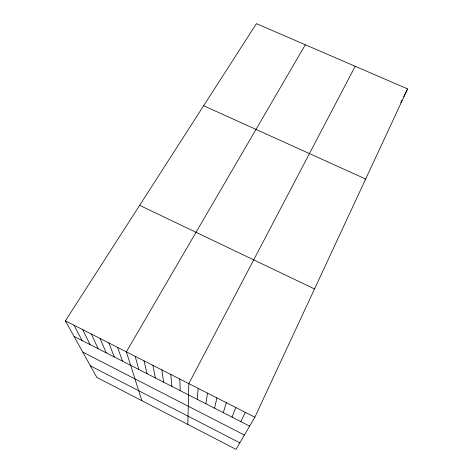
<?xml version="1.0" encoding="UTF-8"?>
<svg xmlns="http://www.w3.org/2000/svg" width="473" height="473" viewBox="0 0 473 473"><rect width="100%" height="100%" fill="white"/><g stroke="black" fill="none" stroke-linecap="round" stroke-linejoin="round"><path stroke-width="0.71" d="M187.816 424.441L188.828 383.621L355.199 66.285M197.188 399.318L198.157 388.368M205.856 403.747L207.523 393.128M214.547 408.193L216.918 397.911M223.274 412.651L226.348 402.706M232.03 417.127L235.82 407.525M254.858 417.21L407.596 88.9L256.413 23.65L65.404 320.836L96.811 377.401L236.015 449.35L254.858 417.21L65.404 320.836M240.816 421.614L245.321 412.355M400.761 102.635L402.062 100.022M403.688 96.752L407.596 88.9M305.333 44.764L126.356 351.841L141.9 400.708M203.65 105.739L365.67 179.019M139.636 205.341L314.527 288.944M74.048 336.404L249.638 426.12M82.757 352.089L244.399 435.048M90.408 365.865L239.829 442.846M74.019 325.217L82.054 340.495M82.669 329.616L90.089 344.598M91.342 334.033L98.148 348.713M100.051 338.461L106.23 352.846M108.784 342.901L114.342 356.991M117.552 347.365L122.477 361.147M135.183 356.335L138.831 369.508M144.046 360.84L147.05 373.705M152.939 365.363L155.298 377.915M161.867 369.904L163.569 382.143M170.818 374.462L171.87 386.382M179.811 379.033L180.195 390.639"/></g></svg>
